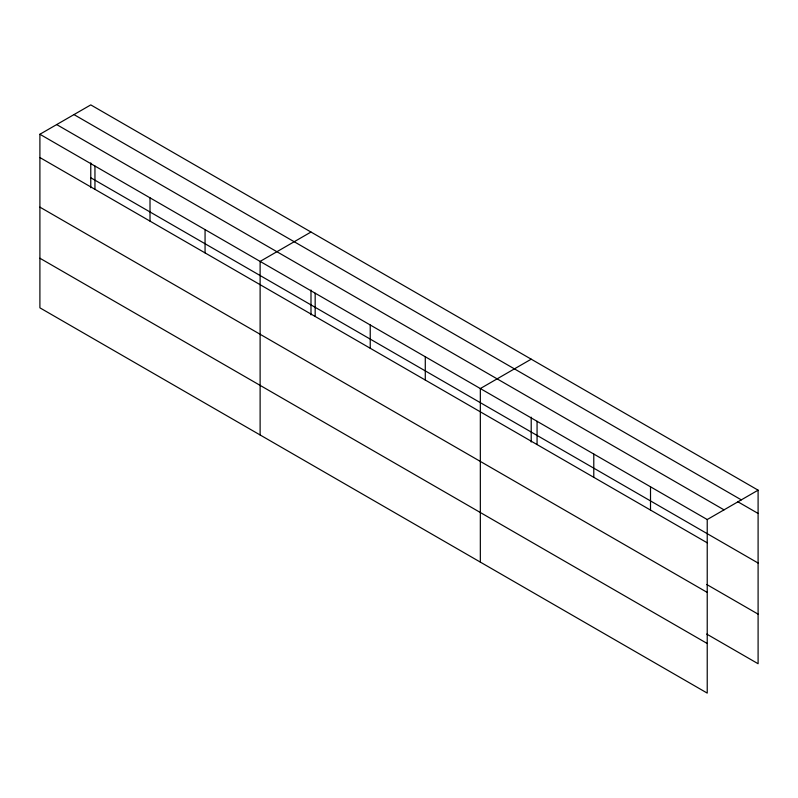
<?xml version="1.0" encoding="UTF-8"?>
<svg xmlns="http://www.w3.org/2000/svg" width="798" height="798" viewBox="0 0 798 798"><rect width="100%" height="100%" fill="white"/><g stroke="black" fill="none" stroke-linecap="round" stroke-linejoin="round"><path stroke-width="1.2" d="M90.773 187.739L90.773 162.882M707.228 592.415L707.228 519.548L39.9 134.263L39.9 307.829L707.228 693.103L707.228 592.415L39.9 207.131M706.729 634.071L758.1 663.736L758.1 490.171L90.773 104.897L39.9 134.263M310.991 232.038L260.118 261.405L260.118 434.97M531.209 359.18L480.336 388.546L480.336 562.111M707.228 519.548L758.1 490.171M73.985 114.593L741.312 499.867M737.761 501.713L758.1 513.453M56.688 124.578L724.015 509.852M90.773 177.764L758.1 563.039M39.9 157.545L707.228 542.82M706.729 584.485L758.1 614.141M39.9 258.233L707.228 643.507M650.51 486.8L650.51 510.072M593.782 454.052L593.782 477.324M537.064 421.304L537.064 444.576M531.209 417.174L531.209 442.022M425.284 356.766L425.284 380.038M370.232 324.976L370.232 348.257M315.17 293.195L315.17 316.467M310.991 290.033L310.991 314.881M205.066 229.625L205.066 252.896M150.014 197.834L150.014 221.116M94.952 166.054L94.952 189.326"/></g></svg>
